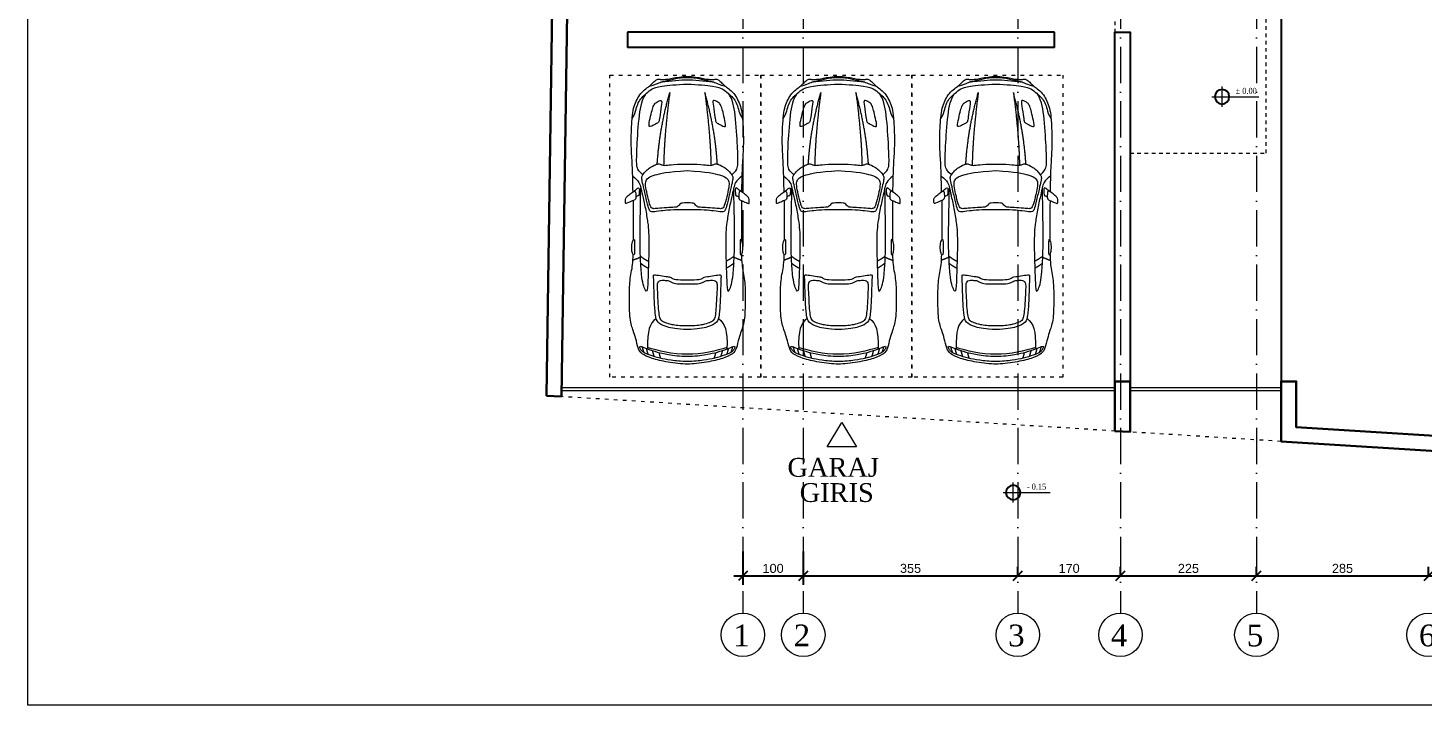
# Model space of a CAD drawing. Header units: centimetres. Extents: x 116407 to 128890, y -80763 to -76541.
# Drawn here: x 116407 to 118716, y -80579 to -79458 of the extents above; entities that cross this region are included whole.
import ezdxf
from ezdxf.enums import TextEntityAlignment as Align

# ---------------------------------------------------------------- set-up
doc = ezdxf.new("R2010")
doc.units = ezdxf.units.CM
for name, pattern in [('ACAD_ISO03W100', [30, 12, -18]), ('ACAD_ISO10W100', [18, 12, -3, 0, -3]), ('KAPI ACILIS', [12, 6, -6])]:
    doc.linetypes.add(name, pattern=pattern)
doc.layers.get('0').update_dxf_attribs({"lineweight": 0})
for name, color, linetype, lineweight in [('00 aks yazi', 40, 'Continuous', 9), ('00_Axis', 70, 'ACAD_ISO10W100', 9), ('00_DUVAR', 150, 'Continuous', 30), ('00_tefriş', 253, 'Continuous', 9), ('02 MERDIVEN IZDUSUM', 50, 'Continuous', 20), ('02 MERDIVEN KORKULUK', 30, 'Continuous', 25), ('02 MERDIVEN PLAN', 90, 'Continuous', 25), ('04 DIS OLCU', 40, 'Continuous', 9), ('7-Yazı-Ölçü(0.18)', 7, 'Continuous', 18), ('ELEVATION Pencere', 107, 'Continuous', 18), ('OL', 30, 'Continuous', 15), ('YAZI', 7, 'Continuous', 20)]:
    doc.layers.add(name, color=color, linetype=linetype, lineweight=lineweight)
doc.layers.add('PL', color=1, linetype='Continuous')
doc.styles.add('Arial_1', font='arial.ttf', dxfattribs={"height": 15})
doc.styles.get("Standard").update_dxf_attribs({"font": 'times.ttf'})
doc.dimstyles.new('Ic Olcu 1-100', dxfattribs={"dimscale": 30.48, "dimtxt": 15, "dimasz": 0.492126, "dimexe": 0.492126, "dimexo": 0.0625, "dimgap": 0.15, "dimtad": 1, "dimdec": 0, "dimzin": 0, "dimdsep": 46, "dimtxsty": 'Arial_1', "dimblk1": 'OBLIQUE', "dimblk2": 'OBLIQUE', "dimsah": 1, "dimcen": 0.09, "dimdle": 0.492126, "dimadec": 0, "dimazin": 0, "dimtfac": 1, "dimtdec": 0, "dimtix": 1, "dimtmove": 0, "dimatfit": 3, "dimfxlon": 1, "dimtvp": 1, "dimtolj": 1, "dimtzin": 0, "dimarcsym": 2})

# ---------------------------------------------------------------- blocks, each defined once
blk = doc.blocks.new('vh11-a')
for points, knots in [([(2.599, 3.991), (2.599, 4.083), (2.628, 4.325), (2.691, 4.59), (2.771, 4.757), (2.849, 4.802), (3.032, 4.846), (3.141, 4.879), (3.324, 4.949), (3.716, 4.949), (3.979, 4.949), (4.214, 4.894), (4.349, 4.888), (4.414, 4.887)], [19.835151, 19.835151, 19.835151, 19.835151, 20.519121, 21.203092, 21.887063, 22.571033, 23.255004, 23.938975, 24.622946, 25.306916, 25.990887, 26.674858, 27.099305, 27.099305, 27.099305, 27.099305]), ([(5.307, 4.887), (5.217, 4.887), (5.044, 4.887), (4.773, 4.887), (4.653, 4.887)], [11.133324, 11.133324, 11.133324, 11.133324, 11.627502, 12.152011, 12.152011, 12.152011, 12.152011]), ([(5.453, 4.889), (5.583, 4.891), (5.902, 4.898), (6.132, 4.919), (6.438, 4.919), (6.695, 4.903), (6.837, 4.884), (6.954, 4.836), (7.058, 4.786), (7.147, 4.694), (7.198, 4.62), (7.234, 4.58), (7.293, 4.522), (7.319, 4.477), (7.315, 4.453), (7.305, 4.387), (7.327, 4.263), (7.36, 4.084), (7.36, 3.991)], [-10.881511, -10.881511, -10.881511, -10.881511, -10.25955, -9.575568, -8.891586, -8.207604, -7.523622, -6.83964, -6.155658, -5.471676, -4.787694, -4.103712, -3.41973, -2.735748, -2.051766, -1.367784, -0.683802, 0, 0, 0, 0]), ([(2.642, 3.991), (2.642, 4.093), (2.663, 4.276), (2.692, 4.445), (2.748, 4.618), (2.795, 4.724), (2.828, 4.759), (2.892, 4.785), (2.901, 4.768), (2.851, 4.659), (2.796, 4.486), (2.759, 4.331), (2.728, 4.105), (2.728, 3.991)], [5.561507, 5.561507, 5.561507, 5.561507, 6.067098, 6.57269, 7.078281, 7.583873, 8.089464, 8.595056, 9.100647, 9.606239, 10.11183, 10.617422, 11.123013, 11.123013, 11.123013, 11.123013]), ([(5.731, 4.727), (5.787, 4.792), (5.849, 4.825), (5.93, 4.831), (6.147, 4.827), (6.757, 4.79), (6.987, 4.737), (7.077, 4.673)], [0, 0, 0, 0, 0.929417, 1.858833, 2.78825, 3.717666, 4.634972, 4.634972, 4.634972, 4.634972]), ([(3.173, 3.991), (3.173, 4.16), (3.212, 4.348), (3.286, 4.494), (3.395, 4.519), (3.628, 4.537), (3.956, 4.545), (4.056, 4.55), (4.087, 4.551), (4.062, 4.44), (4.046, 4.309), (4.039, 4.268), (4.026, 4.252), (3.995, 4.204), (3.995, 4.08), (3.995, 3.991)], [6.295579, 6.295579, 6.295579, 6.295579, 6.779854, 7.264129, 7.748405, 8.23268, 8.716955, 9.20123, 9.685506, 10.169781, 10.654056, 11.138332, 11.622607, 12.106882, 12.591157, 12.591157, 12.591157, 12.591157]), ([(3.231, 3.991), (3.231, 4.125), (3.251, 4.255), (3.284, 4.357), (3.315, 4.429), (3.387, 4.453), (3.503, 4.466), (3.698, 4.476), (3.888, 4.487), (3.948, 4.482), (3.979, 4.453), (3.989, 4.416), (3.984, 4.33), (3.978, 4.295), (3.957, 4.257), (3.928, 4.204), (3.928, 4.101), (3.928, 3.991)], [5.278808, 5.278808, 5.278808, 5.278808, 5.630729, 5.98265, 6.33457, 6.686491, 7.038411, 7.390332, 7.742252, 8.094173, 8.446094, 8.798014, 9.149935, 9.501855, 9.853776, 10.205696, 10.557617, 10.557617, 10.557617, 10.557617]), ([(4.414, 3.094), (4.349, 3.093), (4.214, 3.087), (3.979, 3.033), (3.716, 3.033), (3.324, 3.033), (3.141, 3.102), (3.032, 3.135), (2.849, 3.179), (2.771, 3.224), (2.691, 3.392), (2.628, 3.657), (2.599, 3.899), (2.599, 3.991)], [12.570997, 12.570997, 12.570997, 12.570997, 12.995444, 13.679414, 14.363385, 15.047356, 15.731327, 16.415297, 17.099268, 17.783239, 18.467209, 19.15118, 19.835151, 19.835151, 19.835151, 19.835151]), ([(2.728, 3.991), (2.728, 3.876), (2.759, 3.651), (2.796, 3.496), (2.851, 3.323), (2.901, 3.214), (2.892, 3.197), (2.828, 3.223), (2.795, 3.257), (2.748, 3.363), (2.692, 3.537), (2.663, 3.705), (2.642, 3.889), (2.642, 3.991)], [0, 0, 0, 0, 0.505591, 1.011183, 1.516774, 2.022366, 2.527957, 3.033549, 3.53914, 4.044732, 4.550323, 5.055915, 5.561507, 5.561507, 5.561507, 5.561507]), ([(3.995, 3.991), (3.995, 3.902), (3.995, 3.778), (4.026, 3.729), (4.039, 3.713), (4.046, 3.673), (4.062, 3.541), (4.087, 3.43), (4.056, 3.432), (3.956, 3.437), (3.628, 3.445), (3.395, 3.463), (3.286, 3.488), (3.212, 3.633), (3.173, 3.821), (3.173, 3.991)], [0, 0, 0, 0, 0.484275, 0.96855, 1.452826, 1.937101, 2.421376, 2.905652, 3.389927, 3.874202, 4.358478, 4.842753, 5.327028, 5.811303, 6.295579, 6.295579, 6.295579, 6.295579]), ([(3.928, 3.991), (3.928, 3.88), (3.928, 3.778), (3.957, 3.724), (3.978, 3.686), (3.984, 3.652), (3.989, 3.566), (3.979, 3.529), (3.948, 3.5), (3.888, 3.494), (3.698, 3.505), (3.503, 3.516), (3.387, 3.529), (3.315, 3.553), (3.284, 3.625), (3.251, 3.726), (3.231, 3.857), (3.231, 3.991)], [0, 0, 0, 0, 0.35192, 0.703841, 1.055762, 1.407682, 1.759603, 2.111523, 2.463444, 2.815364, 3.167285, 3.519206, 3.871126, 4.223047, 4.574967, 4.926888, 5.278808, 5.278808, 5.278808, 5.278808]), ([(7.36, 3.991), (7.36, 3.898), (7.327, 3.719), (7.305, 3.595), (7.315, 3.529), (7.319, 3.504), (7.293, 3.46), (7.234, 3.401), (7.198, 3.361), (7.147, 3.288), (7.058, 3.196), (6.954, 3.146), (6.837, 3.097), (6.695, 3.078), (6.438, 3.062), (6.132, 3.062), (5.902, 3.083), (5.583, 3.091), (5.453, 3.093)], [0, 0, 0, 0, 0.683802, 1.367784, 2.051766, 2.735748, 3.41973, 4.103712, 4.787694, 5.471676, 6.155658, 6.83964, 7.523622, 8.207604, 8.891586, 9.575568, 10.25955, 10.881511, 10.881511, 10.881511, 10.881511]), ([(5.731, 3.254), (5.787, 3.19), (5.849, 3.156), (5.93, 3.15), (6.147, 3.155), (6.757, 3.191), (6.987, 3.244), (7.077, 3.309)], [0, 0, 0, 0, 0.929417, 1.858833, 2.78825, 3.717666, 4.634972, 4.634972, 4.634972, 4.634972]), ([(5.307, 3.094), (5.217, 3.095), (5.044, 3.095), (4.773, 3.095), (4.653, 3.095)], [11.133324, 11.133324, 11.133324, 11.133324, 11.627502, 12.152011, 12.152011, 12.152011, 12.152011])]:
    blk.add_open_spline(points, degree=3, knots=knots)
for points, degree in [([(5.708, 4.894), (5.676, 4.842), (5.599, 4.779), (5.519, 4.76), (5.421, 4.739), (5.175, 4.682), (4.931, 4.643), (4.79, 4.629), (4.568, 4.625), (4.328, 4.631), (4.012, 4.641), (3.867, 4.648), (3.796, 4.657), (3.81, 4.682), (3.914, 4.725), (4.06, 4.747), (4.363, 4.77), (4.694, 4.778), (5.519, 4.76)], 3), ([(4.367, 4.767), (4.332, 4.848), (4.318, 4.89)], 2), ([(4.66, 4.874), (4.659, 4.881), (4.644, 4.903), (4.508, 4.915), (4.424, 4.899), (4.4, 4.876), (4.418, 4.864), (4.478, 4.864), (4.652, 4.863), (4.662, 4.868), (4.66, 4.874)], 3), ([(5.418, 4.844), (5.434, 4.846), (5.46, 4.851), (5.467, 4.866), (5.449, 4.898), (5.384, 4.975), (5.351, 5.016), (5.293, 5.017), (5.258, 5.014), (5.255, 5.004), (5.268, 4.978), (5.314, 4.868), (5.327, 4.848), (5.363, 4.84), (5.402, 4.843), (5.418, 4.844)], 3), ([(5.46, 4.876), (5.492, 4.837), (5.515, 4.805), (5.518, 4.789), (5.487, 4.783), (5.425, 4.786), (5.387, 4.793), (5.38, 4.81), (5.37, 4.842)], 3), ([(6.664, 4.904), (6.726, 4.859), (6.826, 4.837), (6.924, 4.806), (7.01, 4.748), (7.081, 4.67), (7.161, 4.571), (7.194, 4.464), (7.231, 4.168), (7.231, 3.991)], 3), ([(2.763, 3.991), (2.758, 4.233), (2.819, 4.479), (2.875, 4.648)], 3), ([(2.859, 4.67), (2.795, 4.656), (2.76, 4.641)], 2), ([(2.886, 4.739), (2.839, 4.73), (2.792, 4.71)], 2), ([(3.354, 4.507), (3.262, 4.617), (3.165, 4.654), (2.85, 4.647)], 3), ([(4.267, 4.761), (4.225, 4.709), (4.184, 4.636)], 2), ([(4.386, 4.768), (4.333, 4.699), (4.301, 4.632)], 2), ([(5.155, 3.991), (5.155, 4.235), (5.13, 4.466), (5.117, 4.555), (5.124, 4.601), (5.142, 4.622), (5.274, 4.656), (5.508, 4.71), (5.633, 4.739), (5.687, 4.748), (5.727, 4.734), (5.806, 4.673), (5.85, 4.611), (5.907, 4.513), (5.918, 4.452), (5.892, 4.406), (5.884, 4.366), (5.905, 4.259), (5.911, 3.991)], 3), ([(5.268, 3.991), (5.268, 4.065), (5.258, 4.107), (5.23, 4.124), (5.202, 4.149), (5.195, 4.187), (5.19, 4.326), (5.175, 4.499), (5.169, 4.552), (5.181, 4.594), (5.317, 4.634), (5.499, 4.675), (5.603, 4.688), (5.667, 4.665), (5.725, 4.567), (5.785, 4.322), (5.801, 3.991)], 3), ([(6.964, 4.423), (6.971, 4.438), (6.933, 4.508), (6.899, 4.539), (6.829, 4.568), (6.713, 4.596), (6.542, 4.634), (6.526, 4.616), (6.532, 4.594), (6.586, 4.488), (6.608, 4.458), (6.665, 4.451), (6.887, 4.42), (6.956, 4.408), (6.964, 4.423)], 3), ([(7.198, 4.62), (7.226, 4.524), (7.258, 4.453), (7.282, 4.397), (7.312, 4.223), (7.345, 4.108), (7.345, 3.991)], 3), ([(2.791, 4.46), (2.748, 4.454), (2.693, 4.432)], 2), ([(2.824, 4.571), (2.778, 4.56), (2.725, 4.543)], 2), ([(5.91, 4.488), (6.496, 4.452), (7.093, 4.281)], 2), ([(7.266, 4.433), (7.292, 4.245), (7.306, 4.11), (7.306, 3.991)], 3), ([(7.093, 4.281), (6.401, 4.373), (5.889, 4.382)], 2), ([(2.875, 3.334), (2.819, 3.503), (2.758, 3.749), (2.763, 3.991)], 3), ([(5.911, 3.991), (5.905, 3.722), (5.884, 3.616), (5.892, 3.576), (5.918, 3.53), (5.907, 3.468), (5.85, 3.37), (5.806, 3.309), (5.727, 3.247), (5.687, 3.234), (5.633, 3.242), (5.508, 3.271), (5.274, 3.326), (5.142, 3.359), (5.124, 3.381), (5.117, 3.426), (5.13, 3.516), (5.155, 3.746), (5.155, 3.991)], 3), ([(5.801, 3.991), (5.785, 3.66), (5.725, 3.415), (5.667, 3.317), (5.603, 3.294), (5.499, 3.307), (5.317, 3.348), (5.181, 3.388), (5.169, 3.429), (5.175, 3.483), (5.19, 3.656), (5.195, 3.795), (5.202, 3.832), (5.23, 3.858), (5.258, 3.875), (5.268, 3.916), (5.268, 3.991)], 3), ([(7.231, 3.991), (7.231, 3.814), (7.194, 3.517), (7.161, 3.411), (7.081, 3.311), (7.01, 3.234), (6.924, 3.176), (6.826, 3.144), (6.726, 3.122), (6.664, 3.078)], 3), ([(7.345, 3.991), (7.345, 3.874), (7.312, 3.758), (7.282, 3.584), (7.258, 3.528), (7.226, 3.458), (7.198, 3.361)], 3), ([(7.306, 3.991), (7.306, 3.872), (7.292, 3.736), (7.266, 3.548)], 3), ([(7.093, 3.701), (6.401, 3.608), (5.889, 3.6)], 2), ([(5.91, 3.493), (6.496, 3.529), (7.093, 3.701)], 2), ([(2.791, 3.522), (2.748, 3.528), (2.693, 3.55)], 2), ([(3.354, 3.475), (3.262, 3.365), (3.165, 3.327), (2.85, 3.334)], 3), ([(6.964, 3.558), (6.971, 3.544), (6.933, 3.473), (6.899, 3.442), (6.829, 3.414), (6.713, 3.386), (6.542, 3.348), (6.526, 3.366), (6.532, 3.388), (6.586, 3.494), (6.608, 3.523), (6.665, 3.53), (6.887, 3.561), (6.956, 3.573), (6.964, 3.558)], 3), ([(2.824, 3.41), (2.778, 3.422), (2.725, 3.438)], 2), ([(2.859, 3.312), (2.795, 3.325), (2.76, 3.341)], 2), ([(2.886, 3.243), (2.839, 3.251), (2.792, 3.272)], 2), ([(5.708, 3.087), (5.676, 3.14), (5.599, 3.203), (5.519, 3.221), (5.421, 3.243), (5.175, 3.3), (4.931, 3.339), (4.79, 3.353), (4.568, 3.357), (4.328, 3.35), (4.012, 3.34), (3.867, 3.333), (3.796, 3.324), (3.81, 3.299), (3.914, 3.256), (4.06, 3.234), (4.363, 3.212), (4.694, 3.203), (5.519, 3.221)], 3), ([(4.267, 3.22), (4.225, 3.272), (4.184, 3.346)], 2), ([(4.386, 3.214), (4.333, 3.282), (4.301, 3.349)], 2), ([(4.367, 3.215), (4.332, 3.133), (4.318, 3.091)], 2), ([(4.66, 3.107), (4.659, 3.1), (4.644, 3.078), (4.508, 3.067), (4.424, 3.082), (4.4, 3.106), (4.418, 3.117), (4.478, 3.118), (4.652, 3.119), (4.662, 3.114), (4.66, 3.107)], 3), ([(5.418, 3.137), (5.434, 3.135), (5.46, 3.131), (5.467, 3.115), (5.449, 3.083), (5.384, 3.006), (5.351, 2.966), (5.293, 2.965), (5.258, 2.968), (5.255, 2.978), (5.268, 3.003), (5.314, 3.114), (5.327, 3.134), (5.363, 3.142), (5.402, 3.139), (5.418, 3.137)], 3), ([(5.46, 3.105), (5.492, 3.145), (5.515, 3.177), (5.518, 3.193), (5.487, 3.199), (5.425, 3.195), (5.387, 3.188), (5.38, 3.171), (5.37, 3.14)], 3)]:
    blk.add_open_spline(points, degree=degree)
blk = doc.blocks.new('oda ismi-flat-1-flat-2-flat-1')
at = {"layer": 'YAZI'}
for tag, height, p in [('ODAISMI', 25.9, (32.8, 3.2)), ('ODAISMI', 25.9, (32.8, -31.5)), ('METREKARE', 18.7, (32.6, -58.7)), ('MALZEME', 18.7, (34.4, -85.1))]:
    blk.add_attdef(tag, text='', height=height, dxfattribs=at).set_placement(p, align=Align.CENTER)
blk = doc.blocks.new('_Oblique')
at = {"color": 0, "linetype": 'ByBlock', "lineweight": -2}
blk.add_line((-0.5, -0.5), (0.5, 0.5), dxfattribs=at)
blk = doc.blocks.new('*D24')
at = {"layer": '04 DIS OLCU', "color": 0, "lineweight": -2, "transparency": 16777216}
for p, q in [((117590.3, -80324.6), (117590.3, -80379.7)), ((117690.3, -80324.6), (117690.3, -80379.7)), ((117575.3, -80364.7), (117705.3, -80364.7))]:
    blk.add_line(p, q, dxfattribs=at)
at = {"layer": 'Defpoints', "color": 0, "transparency": 16777216}
for p in [(117590.3, -80322.7), (117690.3, -80322.7), (117690.3, -80364.7)]:
    blk.add_point(p, dxfattribs=at)
at = {"layer": '04 DIS OLCU', "color": 0, "lineweight": -2, "transparency": 16777216, "xscale": 14.9999992057106, "yscale": 14.9999992057106, "zscale": 14.9999992057106, "rotation": 180}
blk.add_blockref('_Oblique', (117590.3, -80364.7), dxfattribs=at)
at = {"layer": '04 DIS OLCU', "color": 0, "lineweight": -2, "transparency": 16777216, "xscale": 14.9999992057106, "yscale": 14.9999992057106, "zscale": 14.9999992057106}
blk.add_blockref('_Oblique', (117690.3, -80364.7), dxfattribs=at)
at = {"layer": '04 DIS OLCU', "color": 0, "transparency": 16777216, "insert": (117640.3, -80352.5), "char_height": 15, "attachment_point": 5, "style": 'Arial_1'}
blk.add_mtext('\\A1;100', dxfattribs=at)
blk = doc.blocks.new('*D25')
at = {"layer": '04 DIS OLCU', "color": 0, "lineweight": -2, "transparency": 16777216}
for p, q in [((117690.3, -80324.6), (117690.3, -80379.7)), ((117675.3, -80364.7), (118060.3, -80364.7)), ((118045.3, -80364.7), (118045.3, -80349.7))]:
    blk.add_line(p, q, dxfattribs=at)
at = {"layer": 'Defpoints', "color": 0, "transparency": 16777216}
for p in [(117690.3, -80322.7), (118045.3, -80364.7), (118045.3, -80364.7)]:
    blk.add_point(p, dxfattribs=at)
at = {"layer": '04 DIS OLCU', "color": 0, "lineweight": -2, "transparency": 16777216, "xscale": 14.9999992057106, "yscale": 14.9999992057106, "zscale": 14.9999992057106, "rotation": 180}
blk.add_blockref('_Oblique', (117690.3, -80364.7), dxfattribs=at)
at = {"layer": '04 DIS OLCU', "color": 0, "lineweight": -2, "transparency": 16777216, "xscale": 14.9999992057106, "yscale": 14.9999992057106, "zscale": 14.9999992057106}
blk.add_blockref('_Oblique', (118045.3, -80364.7), dxfattribs=at)
at = {"layer": '04 DIS OLCU', "color": 0, "transparency": 16777216, "insert": (117867.8, -80352.5), "char_height": 15, "attachment_point": 5, "style": 'Arial_1'}
blk.add_mtext('\\A1;355', dxfattribs=at)
blk = doc.blocks.new('*D26')
at = {"layer": '04 DIS OLCU', "color": 0, "lineweight": -2, "transparency": 16777216}
for p, q in [((118030.3, -80364.7), (118230.3, -80364.7)), ((118045.3, -80364.7), (118045.3, -80349.7)), ((118215.3, -80364.7), (118215.3, -80349.7))]:
    blk.add_line(p, q, dxfattribs=at)
at = {"layer": 'Defpoints', "color": 0, "transparency": 16777216}
for p in [(118045.3, -80364.7), (118215.3, -80364.7), (118215.3, -80364.7)]:
    blk.add_point(p, dxfattribs=at)
at = {"layer": '04 DIS OLCU', "color": 0, "lineweight": -2, "transparency": 16777216, "xscale": 14.9999992057106, "yscale": 14.9999992057106, "zscale": 14.9999992057106, "rotation": 180}
blk.add_blockref('_Oblique', (118045.3, -80364.7), dxfattribs=at)
at = {"layer": '04 DIS OLCU', "color": 0, "lineweight": -2, "transparency": 16777216, "xscale": 14.9999992057106, "yscale": 14.9999992057106, "zscale": 14.9999992057106}
blk.add_blockref('_Oblique', (118215.3, -80364.7), dxfattribs=at)
at = {"layer": '04 DIS OLCU', "color": 0, "transparency": 16777216, "insert": (118130.3, -80352.5), "char_height": 15, "attachment_point": 5, "style": 'Arial_1'}
blk.add_mtext('\\A1;170', dxfattribs=at)
blk = doc.blocks.new('*D27')
at = {"layer": '04 DIS OLCU', "color": 0, "lineweight": -2, "transparency": 16777216}
for p, q in [((118200.3, -80364.7), (118455.3, -80364.7)), ((118215.3, -80364.7), (118215.3, -80349.7)), ((118440.3, -80364.7), (118440.3, -80349.7))]:
    blk.add_line(p, q, dxfattribs=at)
at = {"layer": 'Defpoints', "color": 0, "transparency": 16777216}
for p in [(118215.3, -80364.7), (118440.3, -80364.7), (118440.3, -80364.7)]:
    blk.add_point(p, dxfattribs=at)
at = {"layer": '04 DIS OLCU', "color": 0, "lineweight": -2, "transparency": 16777216, "xscale": 14.9999992057106, "yscale": 14.9999992057106, "zscale": 14.9999992057106, "rotation": 180}
blk.add_blockref('_Oblique', (118215.3, -80364.7), dxfattribs=at)
at = {"layer": '04 DIS OLCU', "color": 0, "lineweight": -2, "transparency": 16777216, "xscale": 14.9999992057106, "yscale": 14.9999992057106, "zscale": 14.9999992057106}
blk.add_blockref('_Oblique', (118440.3, -80364.7), dxfattribs=at)
at = {"layer": '04 DIS OLCU', "color": 0, "transparency": 16777216, "insert": (118327.8, -80352.5), "char_height": 15, "attachment_point": 5, "style": 'Arial_1'}
blk.add_mtext('\\A1;225', dxfattribs=at)
blk = doc.blocks.new('*D28')
at = {"layer": '04 DIS OLCU', "color": 0, "lineweight": -2, "transparency": 16777216}
for p, q in [((118425.3, -80364.7), (118740.3, -80364.7)), ((118440.3, -80364.7), (118440.3, -80349.7)), ((118725.3, -80364.7), (118725.3, -80349.7))]:
    blk.add_line(p, q, dxfattribs=at)
at = {"layer": 'Defpoints', "color": 0, "transparency": 16777216}
for p in [(118440.3, -80364.7), (118725.3, -80364.7), (118725.3, -80364.7)]:
    blk.add_point(p, dxfattribs=at)
at = {"layer": '04 DIS OLCU', "color": 0, "lineweight": -2, "transparency": 16777216, "xscale": 14.9999992057106, "yscale": 14.9999992057106, "zscale": 14.9999992057106, "rotation": 180}
blk.add_blockref('_Oblique', (118440.3, -80364.7), dxfattribs=at)
at = {"layer": '04 DIS OLCU', "color": 0, "lineweight": -2, "transparency": 16777216, "xscale": 14.9999992057106, "yscale": 14.9999992057106, "zscale": 14.9999992057106}
blk.add_blockref('_Oblique', (118725.3, -80364.7), dxfattribs=at)
at = {"layer": '04 DIS OLCU', "color": 0, "transparency": 16777216, "insert": (118582.8, -80352.5), "char_height": 15, "attachment_point": 5, "style": 'Arial_1'}
blk.add_mtext('\\A1;285', dxfattribs=at)
blk = doc.blocks.new('*D29')
at = {"layer": '04 DIS OLCU', "color": 0, "lineweight": -2, "transparency": 16777216}
for p, q in [((118710.3, -80364.7), (119235.3, -80364.7)), ((118725.3, -80364.7), (118725.3, -80349.7)), ((119220.3, -80364.7), (119220.3, -80349.7))]:
    blk.add_line(p, q, dxfattribs=at)
at = {"layer": 'Defpoints', "color": 0, "transparency": 16777216}
for p in [(118725.3, -80364.7), (119220.3, -80364.7), (119220.3, -80364.7)]:
    blk.add_point(p, dxfattribs=at)
at = {"layer": '04 DIS OLCU', "color": 0, "lineweight": -2, "transparency": 16777216, "xscale": 14.9999992057106, "yscale": 14.9999992057106, "zscale": 14.9999992057106, "rotation": 180}
blk.add_blockref('_Oblique', (118725.3, -80364.7), dxfattribs=at)
at = {"layer": '04 DIS OLCU', "color": 0, "lineweight": -2, "transparency": 16777216, "xscale": 14.9999992057106, "yscale": 14.9999992057106, "zscale": 14.9999992057106}
blk.add_blockref('_Oblique', (119220.3, -80364.7), dxfattribs=at)
at = {"layer": '04 DIS OLCU', "color": 0, "transparency": 16777216, "insert": (118972.8, -80352.5), "char_height": 15, "attachment_point": 5, "style": 'Arial_1'}
blk.add_mtext('\\A1;495', dxfattribs=at)

msp = doc.modelspace()

# ---------------------------------------------------------------- linework, layer by layer
at = {"layer": '00 aks yazi'}
msp.add_lwpolyline([(116406.9, -76541.3), (122537.3, -76541.3), (122537.3, -80578.7), (116406.9, -80578.7)], close=True, dxfattribs=at)
at = {"layer": '00_Axis', "linetype": 'ACAD_ISO10W100', "ltscale": 5}
for p, q in [((117590.3, -77416.8), (117590.3, -80426.4)), ((117690.3, -77416.8), (117690.3, -80426.4)), ((118045.3, -77416.8), (118045.3, -80426.4)), ((118215.3, -77416.8), (118215.3, -80426.4)), ((118440.3, -77416.8), (118440.3, -80426.4))]:
    msp.add_line(p, q, dxfattribs=at)
at = {"layer": '00_Axis', "linetype": 'ByBlock', "ltscale": 5}
for centre in [(117590.3, -80462.4), (117690.3, -80462.4), (118045.3, -80462.4), (118215.3, -80462.4), (118440.3, -80462.4), (118725.3, -80462.4)]:
    msp.add_circle(centre, 36, dxfattribs=at)
at = {"layer": '00_DUVAR'}
for points in [[(117265.4, -80066.5), (117314.6, -76705.5), (119605.3, -77314.4), (119519.4, -80206.8), (118481.2, -80142.2), (118481.2, -80043), (118506.2, -80043), (118506.2, -80118.7), (119495.2, -80180.3), (119579.7, -77333.4), (117339.2, -76737.9), (117290.3, -80068)], [(117290.3, -80068), (117265.4, -80066.5)]]:
    msp.add_lwpolyline(points, dxfattribs=at)
msp.add_lwpolyline([(118206.2, -80043), (118231.2, -80043), (118231.2, -80126.6), (118206.2, -80125)], close=True, dxfattribs=at)
at = {"layer": '00_tefriş'}
for points in [[(117290.3, -80053), (118206.2, -80053)], [(117290.3, -80058), (118206.2, -80058)], [(118231.2, -80053), (118481.2, -80053)], [(118231.2, -80058), (118481.2, -80058)]]:
    msp.add_lwpolyline(points, dxfattribs=at)
at = {"layer": '02 MERDIVEN IZDUSUM', "linetype": 'KAPI ACILIS'}
for points in [[(118231.2, -79665), (118456.2, -79665), (118456.2, -79215)], [(118206.2, -79315), (118206.2, -79465)]]:
    msp.add_lwpolyline(points, dxfattribs=at)
at = {"layer": '02 MERDIVEN KORKULUK'}
for points in [[(118106.2, -79465), (117399.2, -79465)], [(117399.2, -79465), (117399.2, -79490)], [(118106.2, -79490), (118106.2, -79465)], [(118206.2, -80043), (118206.2, -79465), (118231.2, -79465), (118231.2, -80043)], [(118106.2, -79490), (117399.2, -79490)]]:
    msp.add_lwpolyline(points, dxfattribs=at)
at = {"layer": '02 MERDIVEN PLAN'}
msp.add_lwpolyline([(118481.2, -79215), (118481.2, -80043)], dxfattribs=at)
at = {"layer": 'ELEVATION Pencere', "linetype": 'ACAD_ISO03W100', "ltscale": 0.5}
for points in [[(117620, -79535.7), (117620, -80035.7), (117370, -80035.7), (117370, -79535.7)], [(117870, -79535.7), (117870, -80035.7), (117620, -80035.7), (117620, -79535.7)], [(118120, -79535.7), (118120, -80035.7), (117870, -80035.7), (117870, -79535.7)]]:
    msp.add_lwpolyline(points, close=True, dxfattribs=at)
for points in [[(118206.2, -80125), (117290.3, -80068)], [(118481.2, -80142.2), (118231.2, -80126.6)]]:
    msp.add_lwpolyline(points, dxfattribs=at)
at = {"layer": 'OL', "linetype": 'Continuous'}
for p, q in [((118383.4, -79588.5), (118383.4, -79554.9)), ((118366.6, -79571.7), (118444.5, -79571.7)), ((118037.8, -80243.6), (118037.8, -80210)), ((118021, -80226.8), (118098.9, -80226.8))]:
    msp.add_line(p, q, dxfattribs=at)
for centre in [(118383.4, -79571.7), (118037.8, -80226.8)]:
    msp.add_circle(centre, 12, dxfattribs=at)
at = {"layer": 'PL'}
for centre, start, end in [((118383.4, -79571.7), 0, 180), ((118383.4, -79571.7), 180, 0), ((118037.8, -80226.8), 0, 180), ((118037.8, -80226.8), 180, 0)]:
    msp.add_arc(centre, 12, start, end, dxfattribs=at)
at = {"layer": 'YAZI'}
msp.add_lwpolyline([(117754.2, -80110.9), (117778.6, -80151.1), (117729.9, -80151.1)], close=True, dxfattribs=at)
msp.add_lwpolyline([(117754.2, -80110.9), (117778.6, -80151.1), (117729.9, -80151.1)], close=True, dxfattribs=at)

# ---------------------------------------------------------------- block references
at = {"xscale": 100, "yscale": 100, "zscale": 100, "rotation": 90}
for p in [(117897.4, -80274.1), (118147.4, -80274.1), (118408.1, -80274.1)]:
    msp.add_blockref('vh11-a', p, dxfattribs=at)
at = {"layer": 'YAZI'}
ref = msp.add_blockref('oda ismi-flat-1-flat-2-flat-1', (117704.9, -80204.5), dxfattribs=dict(at, xscale=1.2, yscale=1.2, zscale=1.2))
ref.add_attrib('ODAISMI', 'GIRIS', dxfattribs={"height": 31.1}).set_placement((117745.6, -80242.4), align=Align.CENTER)
ref.add_attrib('ODAISMI', 'GARAJ', dxfattribs={"height": 31.1}).set_placement((117739.8, -80200.7), align=Align.CENTER)

# ---------------------------------------------------------------- texts
at = {"layer": '00 aks yazi', "char_height": 36, "width": 76.753, "attachment_point": 3}
for s, insert in [('1', (117601.6, -80445.4)), ('2', (117701.6, -80445.4)), ('3', (118056.6, -80445.4)), ('4', (118226.6, -80445.4)), ('5', (118451.6, -80445.4)), ('6', (118736.6, -80445.4))]:
    msp.add_mtext(s, dxfattribs=dict(at, insert=insert))
at = {"layer": '7-Yazı-Ölçü(0.18)', "width": 0.75}
for s, p in [('%%P 0.00', (118405.9, -79566.9)), ('- 0.15', (118060.4, -80222))]:
    msp.add_text(s, height=10, dxfattribs=at).set_placement(p)

# ---------------------------------------------------------------- dimensions: what is measured, and where the dimension line sits
at = {"layer": '04 DIS OLCU'}
for base, p1, p2, picture, middle in [((117690.3, -80364.7), (117590.3, -80322.7), (117690.3, -80322.7), '*D24', (117640.3, -80352.5)), ((118045.3, -80364.7), (117690.3, -80322.7), (118045.3, -80364.7), '*D25', (117867.8, -80352.5)), ((118215.3, -80364.7), (118045.3, -80364.7), (118215.3, -80364.7), '*D26', (118130.3, -80352.5)), ((118440.3, -80364.7), (118215.3, -80364.7), (118440.3, -80364.7), '*D27', (118327.8, -80352.5)), ((118725.3, -80364.7), (118440.3, -80364.7), (118725.3, -80364.7), '*D28', (118582.8, -80352.5)), ((119220.3, -80364.7), (118725.3, -80364.7), (119220.3, -80364.7), '*D29', (118972.8, -80352.5))]:
    dim = msp.add_linear_dim(base=base, p1=p1, p2=p2, dimstyle='Ic Olcu 1-100', override={"dimpost": '<>', "dimtmove": 1}, dxfattribs=at)
    dim.commit()
    dim.dimension.update_dxf_attribs({"geometry": picture, "text_midpoint": middle})

doc.saveas('drawing.dxf')
